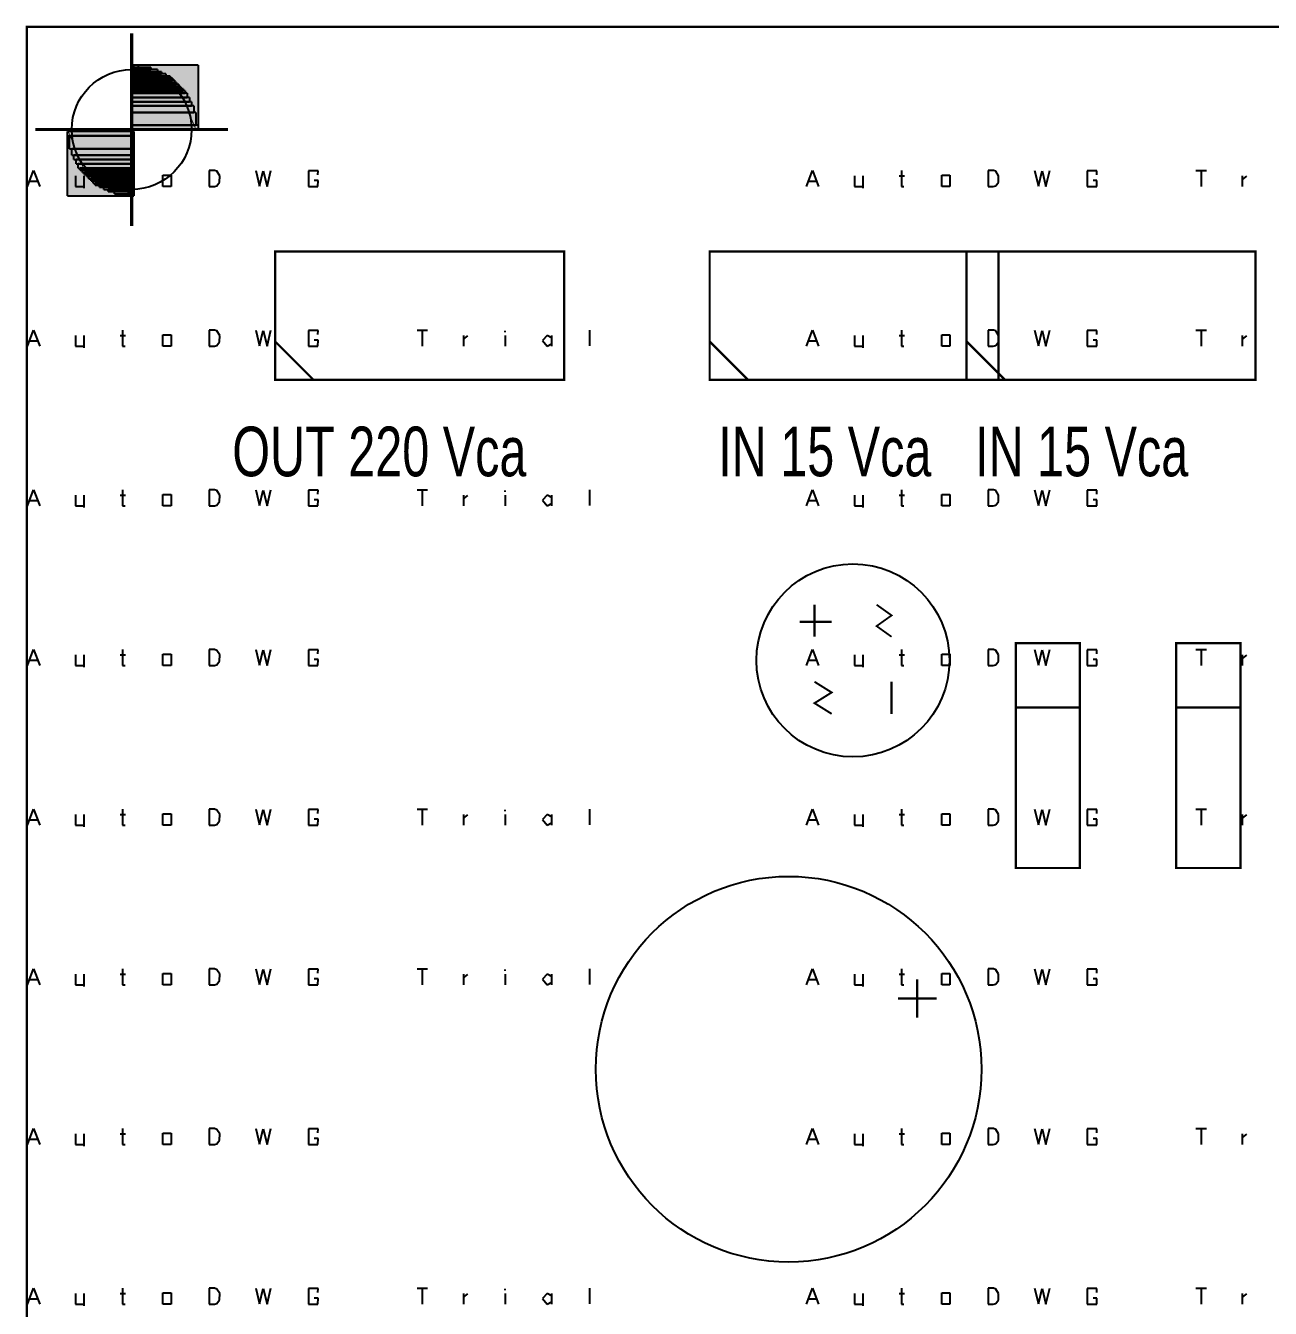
# Model space of a CAD drawing. Extents: x 108 to 262, y 58 to 185.
# Drawn here: x 107.6 to 156.9, y 133.8 to 184.6 of the extents above; entities that cross this region are included whole.
import ezdxf

# ---------------------------------------------------------------- set-up
doc = ezdxf.new("R2010")
doc.units = 0
doc.header["$MEASUREMENT"] = 0
doc.linetypes.add('atContinuous2', pattern=[0])
for name, color, linetype in [('at_Entity', 7, 'Continuous'), ('at_Rect', 7, 'Continuous'), ('at_Solid', 7, 'Continuous'), ('at_Text', 7, 'Continuous')]:
    doc.layers.add(name, color=color, linetype=linetype)
doc.styles.add('Style1', font='arial.ttf', dxfattribs={"height": 0.2})

msp = doc.modelspace()

# ---------------------------------------------------------------- hatches: boundary and pattern name
at = {"layer": 'at_Solid'}
for points in [[(111.83, 180.454), (114.457, 180.454), (114.457, 182.995), (111.83, 182.995)], [(111.83, 180.454), (114.457, 180.454), (114.457, 182.995), (111.83, 182.995)], [(109.289, 177.827), (111.915, 177.827), (111.915, 180.369), (109.289, 180.369)], [(109.289, 177.827), (111.915, 177.827), (111.915, 180.369), (109.289, 180.369)]]:
    msp.add_hatch(color=0, dxfattribs=at).paths.add_polyline_path(points)

# ---------------------------------------------------------------- linework, layer by layer
at = {"color": 28}
for p, q in [((138.536, 178.2), (138.777, 178.832)), ((138.777, 178.832), (139.017, 178.2)), ((142.296, 178.832), (142.296, 178.2)), ((145.729, 178.832), (145.727, 178.2)), ((145.936, 178.834), (145.729, 178.832)), ((146.03, 178.8), (145.936, 178.834)), ((146.14, 178.623), (146.03, 178.8)), ((147.567, 178.829), (147.717, 178.208)), ((147.717, 178.208), (147.867, 178.825)), ((147.867, 178.825), (148.016, 178.201)), ((148.016, 178.201), (148.166, 178.829)), ((150.035, 178.823), (149.653, 178.823)), ((149.653, 178.823), (149.653, 178.2)), ((150.031, 178.663), (150.035, 178.823)), ((138.624, 178.41), (138.925, 178.41)), ((140.432, 178.618), (140.432, 178.2)), ((140.763, 178.618), (140.763, 178.137)), ((142.204, 178.621), (142.418, 178.621)), ((143.89, 178.649), (144.216, 178.649)), ((143.89, 178.2), (143.89, 178.649)), ((144.216, 178.649), (144.216, 178.2)), ((145.931, 178.2), (146.027, 178.226)), ((146.027, 178.226), (146.136, 178.372)), ((146.136, 178.372), (146.14, 178.623)), ((150.035, 178.437), (149.883, 178.437)), ((150.031, 178.2), (150.035, 178.437)), ((140.432, 178.2), (140.763, 178.2)), ((142.296, 178.2), (142.395, 178.2)), ((144.216, 178.2), (143.89, 178.2)), ((145.727, 178.2), (145.931, 178.2)), ((149.653, 178.2), (150.031, 178.2)), ((107.709, 171.88), (107.95, 172.512)), ((107.95, 172.512), (108.191, 171.88)), ((109.605, 172.298), (109.605, 171.88)), ((109.936, 172.298), (109.936, 171.817)), ((111.377, 172.3), (111.591, 172.3)), ((111.469, 172.512), (111.469, 171.88)), ((113.063, 172.328), (113.389, 172.328)), ((113.063, 171.88), (113.063, 172.328)), ((113.389, 172.328), (113.389, 171.88)), ((114.902, 172.512), (114.9, 171.88)), ((115.109, 172.514), (114.902, 172.512)), ((115.203, 172.48), (115.109, 172.514)), ((115.314, 172.303), (115.203, 172.48)), ((115.31, 172.052), (115.314, 172.303)), ((116.74, 172.509), (116.89, 171.888)), ((116.89, 171.888), (117.04, 172.505)), ((117.04, 172.505), (117.19, 171.881)), ((117.19, 171.881), (117.339, 172.509)), ((119.208, 172.502), (118.827, 172.502)), ((118.827, 172.502), (118.827, 171.88)), ((119.208, 172.117), (119.056, 172.117)), ((119.204, 172.343), (119.208, 172.502)), ((119.204, 171.88), (119.208, 172.117)), ((107.797, 172.09), (108.099, 172.09)), ((109.605, 171.88), (109.936, 171.88)), ((111.469, 171.88), (111.568, 171.88)), ((113.389, 171.88), (113.063, 171.88)), ((114.9, 171.88), (115.104, 171.88)), ((115.104, 171.88), (115.201, 171.905)), ((115.201, 171.905), (115.31, 172.052)), ((118.827, 171.88), (119.204, 171.88)), ((138.536, 159.24), (138.777, 159.872)), ((138.624, 159.45), (138.925, 159.45)), ((138.777, 159.872), (139.017, 159.24)), ((140.432, 159.657), (140.432, 159.24)), ((140.763, 159.657), (140.763, 159.177)), ((142.204, 159.66), (142.418, 159.66)), ((142.296, 159.872), (142.296, 159.24)), ((143.89, 159.688), (144.216, 159.688)), ((143.89, 159.24), (143.89, 159.688)), ((144.216, 159.688), (144.216, 159.24)), ((145.729, 159.872), (145.727, 159.24)), ((145.936, 159.874), (145.729, 159.872)), ((146.03, 159.839), (145.936, 159.874)), ((146.14, 159.663), (146.03, 159.839)), ((146.136, 159.411), (146.14, 159.663)), ((147.567, 159.868), (147.717, 159.248)), ((147.717, 159.248), (147.867, 159.865)), ((147.867, 159.865), (148.016, 159.241)), ((148.016, 159.241), (148.166, 159.868)), ((150.035, 159.862), (149.653, 159.862)), ((149.653, 159.862), (149.653, 159.24)), ((150.035, 159.477), (149.883, 159.477)), ((150.031, 159.702), (150.035, 159.862)), ((150.031, 159.24), (150.035, 159.477)), ((140.432, 159.24), (140.763, 159.24)), ((142.296, 159.24), (142.395, 159.24)), ((144.216, 159.24), (143.89, 159.24)), ((145.727, 159.24), (145.931, 159.24)), ((145.931, 159.24), (146.027, 159.265)), ((146.027, 159.265), (146.136, 159.411)), ((149.653, 159.24), (150.031, 159.24)), ((107.709, 152.92), (107.95, 153.552)), ((107.95, 153.552), (108.191, 152.92)), ((109.605, 153.337), (109.605, 152.92)), ((109.936, 153.337), (109.936, 152.856)), ((111.377, 153.34), (111.591, 153.34)), ((111.469, 153.551), (111.469, 152.92)), ((113.063, 153.368), (113.389, 153.368)), ((113.063, 152.92), (113.063, 153.368)), ((113.389, 153.368), (113.389, 152.92)), ((114.902, 153.551), (114.9, 152.92)), ((115.109, 153.554), (114.902, 153.551)), ((115.203, 153.519), (115.109, 153.554)), ((115.314, 153.343), (115.203, 153.519)), ((115.31, 153.091), (115.314, 153.343)), ((116.74, 153.548), (116.89, 152.928)), ((116.89, 152.928), (117.04, 153.545)), ((117.04, 153.545), (117.19, 152.92)), ((117.19, 152.92), (117.339, 153.548)), ((119.208, 153.542), (118.827, 153.542)), ((118.827, 153.542), (118.827, 152.92)), ((119.204, 153.382), (119.208, 153.542)), ((107.797, 153.13), (108.099, 153.13)), ((109.605, 152.92), (109.936, 152.92)), ((111.469, 152.92), (111.568, 152.92)), ((113.389, 152.92), (113.063, 152.92)), ((114.9, 152.92), (115.104, 152.92)), ((115.104, 152.92), (115.201, 152.945)), ((115.201, 152.945), (115.31, 153.091)), ((118.827, 152.92), (119.204, 152.92)), ((119.208, 153.157), (119.056, 153.157)), ((119.204, 152.92), (119.208, 153.157)), ((138.536, 140.279), (138.777, 140.911)), ((138.777, 140.911), (139.017, 140.279)), ((140.432, 140.697), (140.432, 140.279)), ((140.763, 140.697), (140.763, 140.216)), ((142.204, 140.7), (142.418, 140.7)), ((142.296, 140.911), (142.296, 140.279)), ((143.89, 140.728), (144.216, 140.728)), ((143.89, 140.279), (143.89, 140.728)), ((144.216, 140.728), (144.216, 140.279)), ((145.729, 140.911), (145.727, 140.279)), ((145.936, 140.914), (145.729, 140.911)), ((146.03, 140.879), (145.936, 140.914)), ((146.14, 140.703), (146.03, 140.879)), ((146.136, 140.451), (146.14, 140.703)), ((147.567, 140.908), (147.717, 140.287)), ((147.717, 140.287), (147.867, 140.904)), ((147.867, 140.904), (148.016, 140.28)), ((148.016, 140.28), (148.166, 140.908)), ((150.035, 140.902), (149.653, 140.902)), ((149.653, 140.902), (149.653, 140.279)), ((150.031, 140.742), (150.035, 140.902)), ((138.624, 140.49), (138.925, 140.49)), ((140.432, 140.279), (140.763, 140.279)), ((142.296, 140.279), (142.395, 140.279)), ((144.216, 140.279), (143.89, 140.279)), ((145.727, 140.279), (145.931, 140.279)), ((145.931, 140.279), (146.027, 140.305)), ((146.027, 140.305), (146.136, 140.451)), ((149.653, 140.279), (150.031, 140.279)), ((150.035, 140.516), (149.883, 140.516)), ((150.031, 140.279), (150.035, 140.516)), ((107.709, 133.959), (107.95, 134.591)), ((107.95, 134.591), (108.191, 133.959)), ((111.469, 134.591), (111.469, 133.959)), ((114.902, 134.591), (114.9, 133.959)), ((115.109, 134.593), (114.902, 134.591)), ((115.203, 134.559), (115.109, 134.593)), ((115.314, 134.383), (115.203, 134.559)), ((116.74, 134.588), (116.89, 133.967)), ((116.89, 133.967), (117.04, 134.584)), ((117.04, 134.584), (117.19, 133.96)), ((117.19, 133.96), (117.339, 134.588)), ((119.208, 134.582), (118.827, 134.582)), ((118.827, 134.582), (118.827, 133.959)), ((119.204, 134.422), (119.208, 134.582)), ((107.797, 134.17), (108.099, 134.17)), ((109.605, 134.377), (109.605, 133.959)), ((109.936, 134.377), (109.936, 133.896)), ((111.377, 134.38), (111.591, 134.38)), ((113.063, 134.408), (113.389, 134.408)), ((113.063, 133.959), (113.063, 134.408)), ((113.389, 134.408), (113.389, 133.959)), ((115.201, 133.985), (115.31, 134.131)), ((115.31, 134.131), (115.314, 134.383)), ((119.208, 134.196), (119.056, 134.196)), ((119.204, 133.959), (119.208, 134.196)), ((109.605, 133.959), (109.936, 133.959)), ((111.469, 133.959), (111.568, 133.959)), ((113.389, 133.959), (113.063, 133.959)), ((114.9, 133.959), (115.104, 133.959)), ((115.104, 133.959), (115.201, 133.985)), ((118.827, 133.959), (119.204, 133.959))]:
    msp.add_line(p, q, dxfattribs=at)
at = {"layer": 'at_Entity', "color": 28}
for p, q in [((153.952, 172.512), (154.37, 172.512)), ((154.16, 172.512), (154.16, 171.88)), ((155.783, 172.297), (155.783, 171.88)), ((155.788, 172.157), (155.965, 172.29)), ((123.125, 166.192), (123.543, 166.192)), ((123.333, 166.192), (123.333, 165.56)), ((126.615, 166.112), (126.615, 166.168)), ((129.956, 166.189), (129.954, 165.572)), ((124.957, 165.977), (124.957, 165.56)), ((124.961, 165.837), (125.139, 165.97)), ((126.613, 165.979), (126.613, 165.56)), ((128.276, 165.977), (128.087, 165.788)), ((128.087, 165.788), (128.272, 165.56)), ((128.272, 165.56), (128.451, 165.65)), ((128.451, 165.888), (128.276, 165.977)), ((128.449, 165.979), (128.449, 165.563)), ((153.952, 153.551), (154.37, 153.551)), ((154.16, 153.551), (154.16, 152.92)), ((155.783, 153.337), (155.783, 152.92)), ((155.788, 153.196), (155.965, 153.33)), ((123.125, 147.231), (123.543, 147.231)), ((123.333, 147.231), (123.333, 146.599)), ((124.957, 147.016), (124.957, 146.599)), ((124.961, 146.876), (125.139, 147.009)), ((126.613, 147.019), (126.613, 146.599)), ((126.615, 147.152), (126.615, 147.208)), ((128.276, 147.016), (128.087, 146.827)), ((128.087, 146.827), (128.272, 146.599)), ((128.451, 146.928), (128.276, 147.016)), ((128.449, 147.019), (128.449, 146.603)), ((129.956, 147.229), (129.954, 146.612)), ((128.272, 146.599), (128.451, 146.69)), ((153.952, 134.591), (154.37, 134.591)), ((154.16, 134.591), (154.16, 133.959)), ((155.783, 134.376), (155.783, 133.959)), ((155.788, 134.236), (155.965, 134.369))]:
    msp.add_line(p, q, dxfattribs=at)
at = {"layer": 'at_Entity', "color": 0}
for points in [[(260.514, 184.52, 0.0897, 0.0897, 0), (107.679, 184.52, 0.0897, 0.0897, 0), (107.679, 58.118, 0.0897, 0.0897, 0), (260.514, 58.118, 0.0897, 0.0897, 0), (260.514, 184.52, 0.0897, 0.0897, 0)], [(111.83, 176.641, 0.12, 0.12, 0), (111.83, 184.266, 0.12, 0.12, 0)], [(114.372, 180.454, 0.0299, 0.0299, 0), (113.627, 182.251, 0.0299, 0.0299, 0), (111.83, 182.995, 0.0299, 0.0299, 0)], [(108.018, 180.454, 0.12, 0.12, 0), (115.643, 180.454, 0.12, 0.12, 0)], [(109.289, 180.454, 0.0299, 0.0299, 0), (110.031, 178.657, 0.0299, 0.0299, 0), (111.83, 177.912, 0.0299, 0.0299, 0)], [(128.944, 175.625, 0.0897, 0.0897, 0), (117.507, 175.625, 0.0897, 0.0897, 0), (117.507, 170.541, 0.0897, 0.0897, 0), (128.944, 170.541, 0.0897, 0.0897, 0), (128.944, 175.625, 0.0897, 0.0897, 0)], [(146.142, 175.625, 0.0897, 0.0897, 0), (134.705, 175.625, 0.0897, 0.0897, 0), (134.705, 170.541, 0.0897, 0.0897, 0), (146.142, 170.541, 0.0897, 0.0897, 0), (146.142, 175.625, 0.0897, 0.0897, 0)], [(156.308, 175.625, 0.0897, 0.0897, 0), (144.871, 175.625, 0.0897, 0.0897, 0), (144.871, 170.541, 0.0897, 0.0897, 0), (156.308, 170.541, 0.0897, 0.0897, 0), (156.308, 175.625, 0.0897, 0.0897, 0)], [(119.032, 170.541, 0.0897, 0.0897, 0), (117.507, 172.066, 0.0897, 0.0897, 0)], [(136.23, 170.541, 0.0897, 0.0897, 0), (134.705, 172.066, 0.0897, 0.0897, 0)], [(146.396, 170.541, 0.0897, 0.0897, 0), (144.871, 172.066, 0.0897, 0.0897, 0)], [(138.856, 160.375, 0.0897, 0.0897, 0), (138.856, 161.646, 0.0897, 0.0897, 0)], [(141.906, 160.375, 0.0729, 0.0729, 0), (141.313, 160.799, 0.0729, 0.0729, 0), (141.906, 161.222, 0.0729, 0.0729, 0), (141.313, 161.646, 0.0729, 0.0729, 0)], [(138.263, 160.968, 0.0897, 0.0897, 0), (139.534, 160.968, 0.0897, 0.0897, 0)], [(149.361, 160.121, 0.0897, 0.0897, 0), (146.82, 160.121, 0.0897, 0.0897, 0), (146.82, 151.225, 0.0897, 0.0897, 0), (149.361, 151.225, 0.0897, 0.0897, 0), (149.361, 160.121, 0.0897, 0.0897, 0)], [(155.715, 160.121, 0.0897, 0.0897, 0), (153.174, 160.121, 0.0897, 0.0897, 0), (153.174, 151.225, 0.0897, 0.0897, 0), (155.715, 151.225, 0.0897, 0.0897, 0), (155.715, 160.121, 0.0897, 0.0897, 0)], [(139.534, 157.325, 0.0799, 0.0799, 0), (138.856, 157.749, 0.0799, 0.0799, 0), (139.534, 158.172, 0.0799, 0.0799, 0), (138.856, 158.596, 0.0799, 0.0799, 0)], [(141.906, 157.325, 0.0897, 0.0897, 0), (141.906, 158.596, 0.0897, 0.0897, 0)], [(149.361, 157.579, 0.0897, 0.0897, 0), (146.82, 157.579, 0.0897, 0.0897, 0)], [(155.715, 157.579, 0.0897, 0.0897, 0), (153.174, 157.579, 0.0897, 0.0897, 0)], [(142.923, 146.82, 0.0897, 0.0897, 0), (142.923, 145.295, 0.0897, 0.0897, 0)], [(142.16, 146.057, 0.0897, 0.0897, 0), (143.685, 146.057, 0.0897, 0.0897, 0)]]:
    msp.add_lwpolyline(points, format="xyseb", dxfattribs=at)
at = {"layer": 'at_Entity', "color": 0, "linetype": 'atContinuous2'}
for centre, radius in [((111.83, 180.453), 2.372), ((140.375, 159.44), 3.818), ((137.832, 143.259), 7.632)]:
    msp.add_circle(centre, radius, dxfattribs=at)
at = {"layer": 'at_Rect', "color": 7, "linetype": 'atContinuous2'}
for p, q in [((112.085, 182.995), (111.83, 182.995)), ((111.83, 182.91), (111.83, 182.995)), ((114.457, 182.995), (111.83, 182.995)), ((111.83, 180.454), (111.83, 182.995)), ((111.83, 182.91), (112.085, 182.91)), ((112.593, 182.91), (111.83, 182.91)), ((111.83, 182.826), (111.83, 182.91)), ((111.83, 182.826), (112.593, 182.826)), ((112.847, 182.826), (111.83, 182.826)), ((111.83, 182.741), (111.83, 182.826)), ((112.085, 182.995), (112.085, 182.91)), ((112.593, 182.91), (112.593, 182.826)), ((112.847, 182.826), (112.847, 182.741)), ((114.457, 182.995), (114.457, 180.454)), ((111.83, 182.741), (112.847, 182.741)), ((113.016, 182.741), (111.83, 182.741)), ((111.83, 182.656), (111.83, 182.741)), ((111.83, 182.656), (113.016, 182.656)), ((113.186, 182.656), (111.83, 182.656)), ((111.83, 182.572), (111.83, 182.656)), ((111.83, 182.572), (113.186, 182.572)), ((113.355, 182.572), (111.83, 182.572)), ((111.83, 182.487), (111.83, 182.572)), ((111.83, 182.487), (113.355, 182.487)), ((113.44, 182.487), (111.83, 182.487)), ((111.83, 182.402), (111.83, 182.487)), ((111.83, 182.402), (113.44, 182.402)), ((113.525, 182.402), (111.83, 182.402)), ((111.83, 182.317), (111.83, 182.402)), ((111.83, 182.317), (113.525, 182.317)), ((113.61, 182.317), (111.83, 182.317)), ((111.83, 182.233), (111.83, 182.317)), ((113.016, 182.741), (113.016, 182.656)), ((113.186, 182.656), (113.186, 182.572)), ((113.355, 182.572), (113.355, 182.487)), ((113.44, 182.487), (113.44, 182.402)), ((113.525, 182.402), (113.525, 182.317)), ((113.61, 182.317), (113.61, 182.233)), ((111.83, 182.233), (113.61, 182.233)), ((113.694, 182.233), (111.83, 182.233)), ((111.83, 182.148), (111.83, 182.233)), ((111.83, 182.148), (113.694, 182.148)), ((113.779, 182.148), (111.83, 182.148)), ((111.83, 182.063), (111.83, 182.148)), ((111.83, 182.063), (113.779, 182.063)), ((113.864, 182.063), (111.83, 182.063)), ((111.83, 181.979), (111.83, 182.063)), ((111.83, 181.979), (113.864, 181.979)), ((113.948, 181.979), (111.83, 181.979)), ((111.83, 181.894), (111.83, 181.979)), ((111.83, 181.894), (113.948, 181.894)), ((114.033, 181.894), (111.83, 181.894)), ((111.83, 181.724), (111.83, 181.894)), ((113.694, 182.233), (113.694, 182.148)), ((113.779, 182.148), (113.779, 182.063)), ((113.864, 182.063), (113.864, 181.979)), ((113.948, 181.979), (113.948, 181.894)), ((114.033, 181.894), (114.033, 181.724)), ((111.83, 181.724), (114.033, 181.724)), ((114.118, 181.724), (111.83, 181.724)), ((111.83, 181.555), (111.83, 181.724)), ((111.83, 181.555), (114.118, 181.555)), ((114.203, 181.555), (111.83, 181.555)), ((111.83, 181.386), (111.83, 181.555)), ((111.83, 181.386), (114.203, 181.386)), ((114.287, 181.386), (111.83, 181.386)), ((111.83, 181.131), (111.83, 181.386)), ((114.118, 181.724), (114.118, 181.555)), ((114.203, 181.555), (114.203, 181.386)), ((114.287, 181.386), (114.287, 181.131)), ((111.83, 181.131), (114.287, 181.131)), ((114.372, 181.131), (111.83, 181.131)), ((111.83, 180.623), (111.83, 181.131)), ((114.372, 181.131), (114.372, 180.623)), ((111.915, 180.369), (109.289, 180.369)), ((109.289, 180.199), (109.289, 180.369)), ((111.915, 180.369), (109.289, 180.369)), ((109.289, 177.827), (109.289, 180.369)), ((111.83, 180.623), (114.372, 180.623)), ((114.457, 180.623), (111.83, 180.623)), ((111.83, 180.454), (111.83, 180.623)), ((111.83, 180.454), (114.457, 180.454)), ((111.83, 180.454), (114.457, 180.454)), ((111.915, 180.369), (111.915, 180.199)), ((111.915, 180.369), (111.915, 177.827)), ((114.457, 180.623), (114.457, 180.454)), ((109.289, 180.199), (111.915, 180.199)), ((111.915, 180.199), (109.374, 180.199)), ((109.374, 179.691), (109.374, 180.199)), ((111.915, 180.199), (111.915, 179.691)), ((109.374, 179.691), (111.915, 179.691)), ((111.915, 179.691), (109.458, 179.691)), ((109.458, 179.437), (109.458, 179.691)), ((109.458, 179.437), (111.915, 179.437)), ((111.915, 179.437), (109.543, 179.437)), ((109.543, 179.268), (109.543, 179.437)), ((109.543, 179.268), (111.915, 179.268)), ((111.915, 179.268), (109.628, 179.268)), ((109.628, 179.098), (109.628, 179.268)), ((111.915, 179.691), (111.915, 179.437)), ((111.915, 179.437), (111.915, 179.268)), ((111.915, 179.268), (111.915, 179.098)), ((109.628, 179.098), (111.915, 179.098)), ((111.915, 179.098), (109.712, 179.098)), ((109.712, 178.929), (109.712, 179.098)), ((109.712, 178.929), (111.915, 178.929)), ((111.915, 178.929), (109.797, 178.929)), ((109.797, 178.844), (109.797, 178.929)), ((109.797, 178.844), (111.915, 178.844)), ((111.915, 178.844), (109.882, 178.844)), ((109.882, 178.759), (109.882, 178.844)), ((109.882, 178.759), (111.915, 178.759)), ((111.915, 178.759), (109.967, 178.759)), ((109.967, 178.674), (109.967, 178.759)), ((111.915, 179.098), (111.915, 178.929)), ((111.915, 178.929), (111.915, 178.844)), ((111.915, 178.844), (111.915, 178.759)), ((111.915, 178.759), (111.915, 178.674)), ((109.967, 178.674), (111.915, 178.674)), ((111.915, 178.674), (110.051, 178.674)), ((110.051, 178.59), (110.051, 178.674)), ((110.051, 178.59), (111.915, 178.59)), ((111.915, 178.59), (110.136, 178.59)), ((110.136, 178.505), (110.136, 178.59)), ((110.136, 178.505), (111.915, 178.505)), ((111.915, 178.505), (110.221, 178.505)), ((110.221, 178.42), (110.221, 178.505)), ((110.221, 178.42), (111.915, 178.42)), ((111.915, 178.42), (110.305, 178.42)), ((110.305, 178.336), (110.305, 178.42)), ((110.305, 178.336), (111.915, 178.336)), ((111.915, 178.336), (110.39, 178.336)), ((110.39, 178.251), (110.39, 178.336)), ((110.39, 178.251), (111.915, 178.251)), ((111.915, 178.251), (110.56, 178.251)), ((110.56, 178.166), (110.56, 178.251)), ((111.915, 178.674), (111.915, 178.59)), ((111.915, 178.59), (111.915, 178.505)), ((111.915, 178.505), (111.915, 178.42)), ((111.915, 178.42), (111.915, 178.336)), ((111.915, 178.336), (111.915, 178.251)), ((111.915, 178.251), (111.915, 178.166)), ((109.289, 177.827), (111.915, 177.827)), ((110.56, 178.166), (111.915, 178.166)), ((111.915, 178.166), (110.729, 178.166)), ((110.729, 178.081), (110.729, 178.166)), ((110.729, 178.081), (111.915, 178.081)), ((111.915, 178.081), (110.898, 178.081)), ((110.898, 177.997), (110.898, 178.081)), ((110.898, 177.997), (111.915, 177.997)), ((111.915, 177.997), (111.153, 177.997)), ((111.153, 177.912), (111.153, 177.997)), ((111.153, 177.912), (111.915, 177.912)), ((111.915, 177.912), (111.661, 177.912)), ((111.661, 177.827), (111.661, 177.912)), ((111.661, 177.827), (111.915, 177.827)), ((111.915, 178.166), (111.915, 178.081)), ((111.915, 178.081), (111.915, 177.997)), ((111.915, 177.997), (111.915, 177.912)), ((111.915, 177.912), (111.915, 177.827))]:
    msp.add_line(p, q, dxfattribs=at)
at = {"layer": 'at_Rect', "color": 28}
for p, q in [((153.952, 178.832), (154.37, 178.832)), ((154.16, 178.832), (154.16, 178.2)), ((155.783, 178.617), (155.783, 178.2)), ((155.788, 178.477), (155.965, 178.61)), ((123.125, 172.512), (123.543, 172.512)), ((123.333, 172.512), (123.333, 171.88)), ((124.957, 172.297), (124.957, 171.88)), ((124.961, 172.157), (125.139, 172.29)), ((126.613, 172.299), (126.613, 171.88)), ((126.615, 172.432), (126.615, 172.488)), ((128.276, 172.297), (128.087, 172.108)), ((128.451, 172.208), (128.276, 172.297)), ((128.449, 172.299), (128.449, 171.884)), ((129.956, 172.509), (129.954, 171.893)), ((128.087, 172.108), (128.272, 171.88)), ((128.272, 171.88), (128.451, 171.97)), ((153.952, 159.872), (154.37, 159.872)), ((154.16, 159.872), (154.16, 159.24)), ((155.783, 159.657), (155.783, 159.24)), ((155.788, 159.517), (155.965, 159.65)), ((123.125, 153.551), (123.543, 153.551)), ((123.333, 153.551), (123.333, 152.92)), ((124.957, 153.337), (124.957, 152.92)), ((124.961, 153.196), (125.139, 153.33)), ((126.613, 153.339), (126.613, 152.92)), ((126.615, 153.472), (126.615, 153.528)), ((128.276, 153.337), (128.087, 153.147)), ((128.451, 153.248), (128.276, 153.337)), ((128.449, 153.339), (128.449, 152.923)), ((129.956, 153.549), (129.954, 152.932)), ((128.087, 153.147), (128.272, 152.92)), ((128.272, 152.92), (128.451, 153.01)), ((153.952, 140.911), (154.37, 140.911)), ((154.16, 140.911), (154.16, 140.279)), ((155.783, 140.696), (155.783, 140.279)), ((155.788, 140.556), (155.965, 140.689)), ((123.125, 134.591), (123.543, 134.591)), ((123.333, 134.591), (123.333, 133.959)), ((126.615, 134.512), (126.615, 134.568)), ((129.956, 134.589), (129.954, 133.972)), ((124.957, 134.376), (124.957, 133.959)), ((124.961, 134.236), (125.139, 134.369)), ((126.613, 134.379), (126.613, 133.959)), ((128.276, 134.376), (128.087, 134.187)), ((128.087, 134.187), (128.272, 133.959)), ((128.272, 133.959), (128.451, 134.049)), ((128.451, 134.288), (128.276, 134.376)), ((128.449, 134.379), (128.449, 133.963))]:
    msp.add_line(p, q, dxfattribs=at)
at = {"layer": 'at_Solid', "color": 28}
for p, q in [((107.709, 178.2), (107.95, 178.832)), ((107.95, 178.832), (108.191, 178.2)), ((111.469, 178.832), (111.469, 178.2)), ((114.902, 178.832), (114.9, 178.2)), ((115.109, 178.834), (114.902, 178.832)), ((115.203, 178.8), (115.109, 178.834)), ((115.314, 178.623), (115.203, 178.8)), ((116.74, 178.829), (116.89, 178.208)), ((116.89, 178.208), (117.04, 178.825)), ((117.04, 178.825), (117.19, 178.201)), ((117.19, 178.201), (117.339, 178.829)), ((119.208, 178.823), (118.827, 178.823)), ((118.827, 178.823), (118.827, 178.2)), ((119.204, 178.663), (119.208, 178.823)), ((107.797, 178.41), (108.099, 178.41)), ((109.605, 178.618), (109.605, 178.2)), ((109.936, 178.618), (109.936, 178.137)), ((111.377, 178.621), (111.591, 178.621)), ((113.063, 178.649), (113.389, 178.649)), ((113.063, 178.2), (113.063, 178.649)), ((113.389, 178.649), (113.389, 178.2)), ((115.104, 178.2), (115.201, 178.226)), ((115.201, 178.226), (115.31, 178.372)), ((115.31, 178.372), (115.314, 178.623)), ((119.208, 178.437), (119.056, 178.437)), ((119.204, 178.2), (119.208, 178.437)), ((109.605, 178.2), (109.936, 178.2)), ((111.469, 178.2), (111.568, 178.2)), ((113.389, 178.2), (113.063, 178.2)), ((114.9, 178.2), (115.104, 178.2)), ((118.827, 178.2), (119.204, 178.2)), ((138.536, 165.56), (138.777, 166.192)), ((138.777, 166.192), (139.017, 165.56)), ((142.296, 166.192), (142.296, 165.56)), ((145.729, 166.192), (145.727, 165.56)), ((145.936, 166.194), (145.729, 166.192)), ((146.03, 166.16), (145.936, 166.194)), ((146.14, 165.983), (146.03, 166.16)), ((147.567, 166.188), (147.717, 165.568)), ((147.717, 165.568), (147.867, 166.185)), ((147.867, 166.185), (148.016, 165.561)), ((148.016, 165.561), (148.166, 166.188)), ((150.035, 166.182), (149.653, 166.182)), ((149.653, 166.182), (149.653, 165.56)), ((150.031, 166.022), (150.035, 166.182)), ((138.624, 165.77), (138.925, 165.77)), ((140.432, 165.978), (140.432, 165.56)), ((140.432, 165.56), (140.763, 165.56)), ((140.763, 165.978), (140.763, 165.497)), ((142.204, 165.98), (142.418, 165.98)), ((142.296, 165.56), (142.395, 165.56)), ((143.89, 166.008), (144.216, 166.008)), ((143.89, 165.56), (143.89, 166.008)), ((144.216, 165.56), (143.89, 165.56)), ((144.216, 166.008), (144.216, 165.56)), ((145.727, 165.56), (145.931, 165.56)), ((145.931, 165.56), (146.027, 165.585)), ((146.027, 165.585), (146.136, 165.732)), ((146.136, 165.732), (146.14, 165.983)), ((149.653, 165.56), (150.031, 165.56)), ((150.035, 165.797), (149.883, 165.797)), ((150.031, 165.56), (150.035, 165.797)), ((107.709, 159.24), (107.95, 159.872)), ((107.797, 159.45), (108.099, 159.45)), ((107.95, 159.872), (108.191, 159.24)), ((109.605, 159.657), (109.605, 159.24)), ((109.936, 159.657), (109.936, 159.177)), ((111.377, 159.66), (111.591, 159.66)), ((111.469, 159.872), (111.469, 159.24)), ((113.063, 159.688), (113.389, 159.688)), ((113.063, 159.24), (113.063, 159.688)), ((113.389, 159.688), (113.389, 159.24)), ((114.902, 159.872), (114.9, 159.24)), ((115.109, 159.874), (114.902, 159.872)), ((115.203, 159.839), (115.109, 159.874)), ((115.314, 159.663), (115.203, 159.839)), ((115.31, 159.411), (115.314, 159.663)), ((116.74, 159.868), (116.89, 159.248)), ((116.89, 159.248), (117.04, 159.865)), ((117.04, 159.865), (117.19, 159.241)), ((117.19, 159.241), (117.339, 159.868)), ((119.208, 159.862), (118.827, 159.862)), ((118.827, 159.862), (118.827, 159.24)), ((119.208, 159.477), (119.056, 159.477)), ((119.204, 159.702), (119.208, 159.862)), ((119.204, 159.24), (119.208, 159.477)), ((109.605, 159.24), (109.936, 159.24)), ((111.469, 159.24), (111.568, 159.24)), ((113.389, 159.24), (113.063, 159.24)), ((114.9, 159.24), (115.104, 159.24)), ((115.104, 159.24), (115.201, 159.265)), ((115.201, 159.265), (115.31, 159.411)), ((118.827, 159.24), (119.204, 159.24)), ((138.536, 146.599), (138.777, 147.231)), ((138.624, 146.81), (138.925, 146.81)), ((138.777, 147.231), (139.017, 146.599)), ((140.432, 147.017), (140.432, 146.599)), ((140.763, 147.017), (140.763, 146.536)), ((142.204, 147.02), (142.418, 147.02)), ((142.296, 147.231), (142.296, 146.599)), ((143.89, 147.048), (144.216, 147.048)), ((143.89, 146.599), (143.89, 147.048)), ((144.216, 147.048), (144.216, 146.599)), ((145.729, 147.231), (145.727, 146.599)), ((145.936, 147.234), (145.729, 147.231)), ((146.03, 147.199), (145.936, 147.234)), ((146.027, 146.625), (146.136, 146.771)), ((146.14, 147.023), (146.03, 147.199)), ((146.136, 146.771), (146.14, 147.023)), ((147.567, 147.228), (147.717, 146.608)), ((147.717, 146.608), (147.867, 147.225)), ((147.867, 147.225), (148.016, 146.6)), ((148.016, 146.6), (148.166, 147.228)), ((150.035, 147.222), (149.653, 147.222)), ((149.653, 147.222), (149.653, 146.599)), ((150.035, 146.836), (149.883, 146.836)), ((150.031, 147.062), (150.035, 147.222)), ((150.031, 146.599), (150.035, 146.836)), ((140.432, 146.599), (140.763, 146.599)), ((142.296, 146.599), (142.395, 146.599)), ((144.216, 146.599), (143.89, 146.599)), ((145.727, 146.599), (145.931, 146.599)), ((145.931, 146.599), (146.027, 146.625)), ((149.653, 146.599), (150.031, 146.599)), ((107.709, 140.279), (107.95, 140.911)), ((107.95, 140.911), (108.191, 140.279)), ((109.605, 140.697), (109.605, 140.279)), ((109.936, 140.697), (109.936, 140.216)), ((111.377, 140.7), (111.591, 140.7)), ((111.469, 140.911), (111.469, 140.279)), ((113.063, 140.728), (113.389, 140.728)), ((113.063, 140.279), (113.063, 140.728)), ((113.389, 140.728), (113.389, 140.279)), ((114.902, 140.911), (114.9, 140.279)), ((115.109, 140.914), (114.902, 140.911)), ((115.203, 140.879), (115.109, 140.914)), ((115.314, 140.703), (115.203, 140.879)), ((115.31, 140.451), (115.314, 140.703)), ((116.74, 140.908), (116.89, 140.287)), ((116.89, 140.287), (117.04, 140.904)), ((117.04, 140.904), (117.19, 140.28)), ((117.19, 140.28), (117.339, 140.908)), ((119.208, 140.902), (118.827, 140.902)), ((118.827, 140.902), (118.827, 140.279)), ((119.204, 140.742), (119.208, 140.902)), ((107.797, 140.49), (108.099, 140.49)), ((109.605, 140.279), (109.936, 140.279)), ((111.469, 140.279), (111.568, 140.279)), ((113.389, 140.279), (113.063, 140.279)), ((114.9, 140.279), (115.104, 140.279)), ((115.104, 140.279), (115.201, 140.305)), ((115.201, 140.305), (115.31, 140.451)), ((118.827, 140.279), (119.204, 140.279)), ((119.208, 140.516), (119.056, 140.516)), ((119.204, 140.279), (119.208, 140.516))]:
    msp.add_line(p, q, dxfattribs=at)
at = {"layer": 'at_Text', "color": 28}
for p, q in [((138.536, 171.88), (138.777, 172.512)), ((138.777, 172.512), (139.017, 171.88)), ((140.432, 172.298), (140.432, 171.88)), ((140.763, 172.298), (140.763, 171.817)), ((142.204, 172.3), (142.418, 172.3)), ((142.296, 172.512), (142.296, 171.88)), ((143.89, 172.328), (144.216, 172.328)), ((143.89, 171.88), (143.89, 172.328)), ((144.216, 172.328), (144.216, 171.88)), ((145.729, 172.512), (145.727, 171.88)), ((145.936, 172.514), (145.729, 172.512)), ((146.03, 172.48), (145.936, 172.514)), ((146.14, 172.303), (146.03, 172.48)), ((146.136, 172.052), (146.14, 172.303)), ((147.567, 172.509), (147.717, 171.888)), ((147.717, 171.888), (147.867, 172.505)), ((147.867, 172.505), (148.016, 171.881)), ((148.016, 171.881), (148.166, 172.509)), ((150.035, 172.502), (149.653, 172.502)), ((149.653, 172.502), (149.653, 171.88)), ((150.035, 172.117), (149.883, 172.117)), ((150.031, 172.343), (150.035, 172.502)), ((150.031, 171.88), (150.035, 172.117)), ((138.624, 172.09), (138.925, 172.09)), ((140.432, 171.88), (140.763, 171.88)), ((142.296, 171.88), (142.395, 171.88)), ((144.216, 171.88), (143.89, 171.88)), ((145.727, 171.88), (145.931, 171.88)), ((145.931, 171.88), (146.027, 171.905)), ((146.027, 171.905), (146.136, 172.052)), ((149.653, 171.88), (150.031, 171.88)), ((107.709, 165.56), (107.95, 166.192)), ((107.95, 166.192), (108.191, 165.56)), ((111.469, 166.192), (111.469, 165.56)), ((114.902, 166.192), (114.9, 165.56)), ((115.109, 166.194), (114.902, 166.192)), ((115.203, 166.16), (115.109, 166.194)), ((115.314, 165.983), (115.203, 166.16)), ((116.74, 166.188), (116.89, 165.568)), ((116.89, 165.568), (117.04, 166.185)), ((117.04, 166.185), (117.19, 165.561)), ((117.19, 165.561), (117.339, 166.188)), ((119.208, 166.182), (118.827, 166.182)), ((118.827, 166.182), (118.827, 165.56)), ((119.204, 166.022), (119.208, 166.182)), ((107.797, 165.77), (108.099, 165.77)), ((109.605, 165.978), (109.605, 165.56)), ((109.605, 165.56), (109.936, 165.56)), ((109.936, 165.978), (109.936, 165.497)), ((111.377, 165.98), (111.591, 165.98)), ((111.469, 165.56), (111.568, 165.56)), ((113.063, 166.008), (113.389, 166.008)), ((113.063, 165.56), (113.063, 166.008)), ((113.389, 165.56), (113.063, 165.56)), ((113.389, 166.008), (113.389, 165.56)), ((114.9, 165.56), (115.104, 165.56)), ((115.104, 165.56), (115.201, 165.585)), ((115.201, 165.585), (115.31, 165.732)), ((115.31, 165.732), (115.314, 165.983)), ((118.827, 165.56), (119.204, 165.56)), ((119.208, 165.797), (119.056, 165.797)), ((119.204, 165.56), (119.208, 165.797)), ((138.536, 152.92), (138.777, 153.552)), ((138.777, 153.552), (139.017, 152.92)), ((140.432, 153.337), (140.432, 152.92)), ((140.763, 153.337), (140.763, 152.856)), ((142.204, 153.34), (142.418, 153.34)), ((142.296, 153.551), (142.296, 152.92)), ((143.89, 153.368), (144.216, 153.368)), ((143.89, 152.92), (143.89, 153.368)), ((144.216, 153.368), (144.216, 152.92)), ((145.729, 153.551), (145.727, 152.92)), ((145.936, 153.554), (145.729, 153.551)), ((146.03, 153.519), (145.936, 153.554)), ((146.14, 153.343), (146.03, 153.519)), ((146.136, 153.091), (146.14, 153.343)), ((147.567, 153.548), (147.717, 152.928)), ((147.717, 152.928), (147.867, 153.545)), ((147.867, 153.545), (148.016, 152.92)), ((148.016, 152.92), (148.166, 153.548)), ((150.035, 153.542), (149.653, 153.542)), ((149.653, 153.542), (149.653, 152.92)), ((150.031, 153.382), (150.035, 153.542)), ((138.624, 153.13), (138.925, 153.13)), ((140.432, 152.92), (140.763, 152.92)), ((142.296, 152.92), (142.395, 152.92)), ((144.216, 152.92), (143.89, 152.92)), ((145.727, 152.92), (145.931, 152.92)), ((145.931, 152.92), (146.027, 152.945)), ((146.027, 152.945), (146.136, 153.091)), ((149.653, 152.92), (150.031, 152.92)), ((150.035, 153.157), (149.883, 153.157)), ((150.031, 152.92), (150.035, 153.157)), ((107.709, 146.599), (107.95, 147.231)), ((107.797, 146.81), (108.099, 146.81)), ((107.95, 147.231), (108.191, 146.599)), ((109.605, 147.017), (109.605, 146.599)), ((109.936, 147.017), (109.936, 146.536)), ((111.377, 147.02), (111.591, 147.02)), ((111.469, 147.231), (111.469, 146.599)), ((113.063, 147.048), (113.389, 147.048)), ((113.063, 146.599), (113.063, 147.048)), ((113.389, 147.048), (113.389, 146.599)), ((114.902, 147.231), (114.9, 146.599)), ((115.109, 147.234), (114.902, 147.231)), ((115.203, 147.199), (115.109, 147.234)), ((115.201, 146.625), (115.31, 146.771)), ((115.314, 147.023), (115.203, 147.199)), ((115.31, 146.771), (115.314, 147.023)), ((116.74, 147.228), (116.89, 146.608)), ((116.89, 146.608), (117.04, 147.225)), ((117.04, 147.225), (117.19, 146.6)), ((117.19, 146.6), (117.339, 147.228)), ((119.208, 147.222), (118.827, 147.222)), ((118.827, 147.222), (118.827, 146.599)), ((119.208, 146.836), (119.056, 146.836)), ((119.204, 147.062), (119.208, 147.222)), ((119.204, 146.599), (119.208, 146.836)), ((109.605, 146.599), (109.936, 146.599)), ((111.469, 146.599), (111.568, 146.599)), ((113.389, 146.599), (113.063, 146.599)), ((114.9, 146.599), (115.104, 146.599)), ((115.104, 146.599), (115.201, 146.625)), ((118.827, 146.599), (119.204, 146.599)), ((138.536, 133.959), (138.777, 134.591)), ((138.777, 134.591), (139.017, 133.959)), ((142.296, 134.591), (142.296, 133.959)), ((145.729, 134.591), (145.727, 133.959)), ((145.936, 134.593), (145.729, 134.591)), ((146.03, 134.559), (145.936, 134.593)), ((146.14, 134.383), (146.03, 134.559)), ((147.567, 134.588), (147.717, 133.967)), ((147.717, 133.967), (147.867, 134.584)), ((147.867, 134.584), (148.016, 133.96)), ((148.016, 133.96), (148.166, 134.588)), ((150.035, 134.582), (149.653, 134.582)), ((149.653, 134.582), (149.653, 133.959)), ((150.031, 134.422), (150.035, 134.582)), ((138.624, 134.17), (138.925, 134.17)), ((140.432, 134.377), (140.432, 133.959)), ((140.763, 134.377), (140.763, 133.896)), ((142.204, 134.38), (142.418, 134.38)), ((143.89, 134.408), (144.216, 134.408)), ((143.89, 133.959), (143.89, 134.408)), ((144.216, 134.408), (144.216, 133.959)), ((146.027, 133.985), (146.136, 134.131)), ((146.136, 134.131), (146.14, 134.383)), ((150.035, 134.196), (149.883, 134.196)), ((150.031, 133.959), (150.035, 134.196)), ((140.432, 133.959), (140.763, 133.959)), ((142.296, 133.959), (142.395, 133.959)), ((144.216, 133.959), (143.89, 133.959)), ((145.727, 133.959), (145.931, 133.959)), ((145.931, 133.959), (146.027, 133.985)), ((149.653, 133.959), (150.031, 133.959))]:
    msp.add_line(p, q, dxfattribs=at)

# ---------------------------------------------------------------- texts
at = {"layer": 'at_Text', "color": 0, "style": 'Style1', "width": 0.7}
for s, height, p in [('OUT 220 Vca', 1.96531, (115.812, 166.729)), ('IN 15 Vca', 1.9653, (135.044, 166.729)), ('IN 15 Vca', 1.9653, (145.21, 166.729))]:
    msp.add_text(s, height=height, rotation=0.0006, dxfattribs=at).set_placement(p)

doc.saveas('drawing.dxf')
